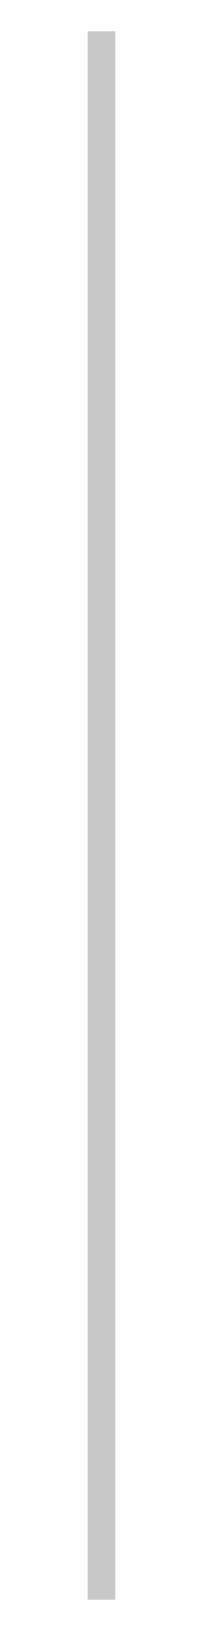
# Model space of a CAD drawing. Header units: millimetres. Extents: x -187347 to 135007, y -6415 to 292048.
# Drawn here: x 75593 to 75691, y 281908 to 287449 of the extents above; entities that cross this region are included whole.
import ezdxf

# ---------------------------------------------------------------- set-up
doc = ezdxf.new("R2010")
doc.units = ezdxf.units.MM
doc.header["$LTSCALE"] = 100
doc.layers.add('A-WALL-PATT', color=7, linetype='Continuous', lineweight=5)

msp = doc.modelspace()

# ---------------------------------------------------------------- hatches: boundary and pattern name
at = {"layer": 'A-WALL-PATT'}
h = msp.add_hatch(dxfattribs=at)
h.set_pattern_fill('FP_1140', color=256, angle=67.3801, style=0, pattern_type=2)
h.set_pattern_definition([(157.3801, (75672.116, 284682.244), (-50.79954, 0.00031), [13.208, -647.192]), (157.3801, (75672.116, 284733.045), (-50.79954, 0.00031), [13.208, -647.192]), (157.3801, (75672.116, 284783.845), (-50.79954, 0.00031), [13.208, -647.192]), (157.3801, (75672.116, 284834.644), (-50.79954, 0.00031), [13.208, -647.192]), (157.3801, (75672.116, 284885.445), (-50.79954, 0.00031), [13.208, -647.192]), (202.2491, (75672.117, 284724.916), (-50.80037, 0.00024), [12.075, -1195.427]), (202.2491, (75672.116, 284775.716), (-50.80037, 0.00024), [12.075, -1195.427]), (202.2491, (75672.117, 284826.517), (-50.80037, 0.00024), [12.075, -1195.427]), (202.2491, (75672.116, 284877.317), (-50.80037, 0.00024), [12.075, -1195.427]), (202.2491, (75672.116, 284928.116), (-50.80037, 0.00024), [12.075, -1195.427]), (202.2491, (75672.116, 284978.916), (-50.80037, 0.00024), [12.075, -1195.427]), (202.2491, (75672.116, 285029.717), (-50.80037, 0.00024), [12.075, -1195.427]), (202.2491, (75672.116, 285080.517), (-50.80037, 0.00024), [12.075, -1195.427]), (202.24913, (75672.116, 285131.316), (-50.80037, 0.00024), [12.075, -1195.427]), (337.7511, (75660.94, 284712.216), (-50.80037, -0.00048), [12.075, -1195.427]), (337.7511, (75660.94, 284763.017), (-50.80037, -0.00048), [12.075, -1195.427]), (337.7511, (75660.94, 284813.817), (-50.80037, -0.00048), [12.075, -1195.427]), (337.7511, (75660.94, 284864.616), (-50.80037, -0.00048), [12.075, -1195.427]), (337.7511, (75660.94, 284915.417), (-50.80037, -0.00048), [12.075, -1195.427]), (337.7511, (75660.94, 284966.216), (-50.80037, -0.00048), [12.075, -1195.427]), (337.7511, (75660.94, 285017.016), (-50.80037, -0.00048), [12.075, -1195.427]), (337.7511, (75660.94, 285067.817), (-50.80037, -0.00048), [12.075, -1195.427]), (337.75113, (75660.94, 285118.617), (-50.80037, -0.00048), [12.075, -1195.427]), (22.6201, (75659.924, 284694.436), (-50.79954, -0.00055), [13.208, -647.192]), (22.6201, (75659.924, 284745.237), (-50.79954, -0.00055), [13.208, -647.192]), (22.6201, (75659.925, 284796.036), (-50.79954, -0.00055), [13.208, -647.192]), (22.6201, (75659.924, 284846.836), (-50.79954, -0.00055), [13.208, -647.192]), (22.6201, (75659.925, 284897.637), (-50.79954, -0.00055), [13.208, -647.192]), (171.87013, (75680.7525, 284679.704), (-50.799541, -6.9e-05), [3.592, -355.618]), (158.1981, (75677.197, 284680.213), (-50.80049, 0.00022), [5.471, -268.095]), (158.1981, (75677.196, 284731.013), (-50.80049, 0.00022), [5.471, -268.095]), (21.8011, (75672.116, 284699.517), (-50.80049, 0.00043), [5.471, -268.095]), (21.8011, (75672.116, 284750.317), (-50.80049, 0.00043), [5.471, -268.095]), (8.13013, (75677.1965, 284701.548), (-50.799541, -0.00017), [3.592, -355.618]), (8.13013, (75680.7525, 284679.704), (-50.799541, -0.00017), [3.592, -355.618]), (26.5651, (75684.309, 284680.212), (-50.79989, -0.00052), [3.408, -110.184]), (45.0001, (75687.356, 284681.737), (-50.79997, -0.0001), [3.592, -68.25]), (56.3101, (75689.897, 284684.277), (-50.8, -0.00046), [1.832, -181.33]), (56.3101, (75689.896, 284735.077), (-50.8, -0.00046), [1.832, -181.33]), (56.3101, (75689.896, 284785.876), (-50.8, -0.00046), [1.832, -181.33]), (71.5651, (75690.91, 284685.8), (-50.7998, 0.00024), [1.676, -158.967]), (71.5651, (75690.91, 284736.6), (-50.7998, 0.00024), [1.676, -158.967]), (71.5651, (75690.91, 284787.4), (-50.7998, 0.00024), [1.676, -158.967]), (71.5651, (75691.42, 284687.324), (-50.7998, 0.00024), [1.676, -158.967]), (71.5651, (75691.42, 284738.125), (-50.7998, 0.00024), [1.676, -158.967]), (71.5651, (75691.42, 284788.925), (-50.7998, 0.00024), [1.676, -158.967]), (90.0001, (75691.93, 284688.85), (-50.8, -0.0001), [4.064, -46.736]), (108.4351, (75691.93, 284692.913), (-50.7998, -0.0005), [1.676, -158.967]), (108.4351, (75691.93, 284743.713), (-50.7998, -0.0005), [1.676, -158.967]), (108.4351, (75691.93, 284794.51), (-50.7998, -0.0005), [1.676, -158.967]), (108.4351, (75691.42, 284694.436), (-50.7998, -0.0005), [1.676, -158.967]), (108.4351, (75691.42, 284745.236), (-50.7998, -0.0005), [1.676, -158.967]), (108.4351, (75691.42, 284796.037), (-50.7998, -0.0005), [1.676, -158.967]), (123.6901, (75690.913, 284695.96), (-50.8, 0.0002), [1.832, -181.33]), (123.6901, (75690.91, 284746.76), (-50.8, 0.0002), [1.832, -181.33]), (123.6901, (75690.912, 284797.56), (-50.8, 0.0002), [1.832, -181.33]), (135.0001, (75689.897, 284697.485), (-50.79997, -0.0001), [3.592, -68.25]), (153.4351, (75687.356, 284700.024), (-50.79989, 0.00028), [3.408, -110.184]), (171.87013, (75684.308, 284701.549), (-50.799541, -6.9e-05), [3.592, -355.618]), (171.87013, (75680.752, 284705.104), (-50.799541, -6.9e-05), [3.592, -355.618]), (158.1981, (75677.196, 284705.613), (-50.80049, 0.00022), [5.471, -268.095]), (158.1981, (75677.196, 284756.413), (-50.80049, 0.00022), [5.471, -268.095]), (21.8011, (75672.117, 284724.916), (-50.80049, 0.00043), [5.471, -268.095]), (21.8011, (75672.116, 284775.716), (-50.80049, 0.00043), [5.471, -268.095]), (8.13013, (75677.196, 284726.948), (-50.799541, -0.00017), [3.592, -355.618]), (8.13013, (75680.752, 284705.104), (-50.799541, -0.00017), [3.592, -355.618]), (26.5651, (75684.308, 284705.613), (-50.79989, -0.00052), [3.408, -110.184]), (45.0001, (75687.356, 284707.136), (-50.79997, -0.0001), [3.592, -68.25]), (56.3101, (75689.896, 284709.677), (-50.8, -0.00046), [1.832, -181.33]), (56.3101, (75689.896, 284760.477), (-50.8, -0.00046), [1.832, -181.33]), (56.3101, (75689.896, 284811.276), (-50.8, -0.00046), [1.832, -181.33]), (71.5651, (75690.91, 284711.2), (-50.7998, 0.00024), [1.676, -158.967]), (71.5651, (75690.913, 284762), (-50.7998, 0.00024), [1.676, -158.967]), (71.5651, (75690.91, 284812.8), (-50.7998, 0.00024), [1.676, -158.967]), (71.5651, (75691.42, 284712.724), (-50.7998, 0.00024), [1.676, -158.967]), (71.5651, (75691.42, 284763.525), (-50.7998, 0.00024), [1.676, -158.967]), (71.5651, (75691.42, 284814.325), (-50.7998, 0.00024), [1.676, -158.967]), (90.0001, (75691.93, 284714.25), (-50.8, -0.0001), [4.064, -46.736]), (108.4351, (75691.93, 284718.312), (-50.7998, -0.0005), [1.676, -158.967]), (108.4351, (75691.93, 284769.11), (-50.7998, -0.0005), [1.676, -158.967]), (108.4351, (75691.93, 284819.913), (-50.7998, -0.0005), [1.676, -158.967]), (108.4351, (75691.42, 284719.836), (-50.7998, -0.0005), [1.676, -158.967]), (108.4351, (75691.42, 284770.637), (-50.7998, -0.0005), [1.676, -158.967]), (108.4351, (75691.42, 284821.436), (-50.7998, -0.0005), [1.676, -158.967]), (123.6901, (75690.91, 284721.36), (-50.8, 0.0002), [1.832, -181.33]), (123.6901, (75690.912, 284772.16), (-50.8, 0.0002), [1.832, -181.33]), (123.6901, (75690.912, 284822.96), (-50.8, 0.0002), [1.832, -181.33]), (135.0001, (75689.896, 284722.885), (-50.79997, -0.0001), [3.592, -68.25]), (153.4351, (75687.356, 284725.424), (-50.79989, 0.00028), [3.408, -110.184]), (171.87013, (75684.308, 284726.949), (-50.799541, -6.9e-05), [3.592, -355.618]), (171.87013, (75652.304, 284692.405), (-50.799541, -6.9e-05), [3.592, -355.618]), (153.4351, (75648.748, 284692.913), (-50.79989, 0.00028), [3.408, -110.184]), (135.0001, (75645.7, 284694.437), (-50.79997, -0.0001), [3.592, -68.25]), (123.6901, (75643.16, 284696.976), (-50.8, 0.0002), [1.832, -181.33]), (123.6901, (75643.16, 284747.777), (-50.8, 0.0002), [1.832, -181.33]), (123.6901, (75643.16, 284798.577), (-50.8, 0.0002), [1.832, -181.33]), (108.4351, (75642.144, 284698.5), (-50.7998, -0.0005), [1.676, -158.967]), (108.4351, (75642.145, 284749.3), (-50.7998, -0.0005), [1.676, -158.967]), (108.4351, (75642.144, 284800.1), (-50.7998, -0.0005), [1.676, -158.967]), (108.4351, (75641.636, 284700.025), (-50.7998, -0.0005), [1.676, -158.967]), (108.4351, (75641.637, 284750.824), (-50.7998, -0.0005), [1.676, -158.967]), (108.4351, (75641.636, 284801.624), (-50.7998, -0.0005), [1.676, -158.967]), (90.0001, (75641.13, 284701.55), (-50.8, -0.0001), [4.064, -46.736]), (71.5651, (75641.13, 284705.61), (-50.7998, 0.00024), [1.676, -158.967]), (71.5651, (75641.13, 284756.413), (-50.7998, 0.00024), [1.676, -158.967]), (71.5651, (75641.13, 284807.213), (-50.7998, 0.00024), [1.676, -158.967]), (71.5651, (75641.637, 284707.137), (-50.7998, 0.00024), [1.676, -158.967]), (71.5651, (75641.636, 284757.937), (-50.7998, 0.00024), [1.676, -158.967]), (71.5651, (75641.636, 284808.736), (-50.7998, 0.00024), [1.676, -158.967]), (56.3101, (75642.144, 284708.66), (-50.8, -0.00046), [1.832, -181.33]), (56.3101, (75642.144, 284759.46), (-50.8, -0.00046), [1.832, -181.33]), (56.3101, (75642.144, 284810.26), (-50.8, -0.00046), [1.832, -181.33]), (45.0001, (75643.16, 284710.184), (-50.79997, -0.0001), [3.592, -68.25]), (26.5651, (75645.7, 284712.725), (-50.79989, -0.00052), [3.408, -110.184]), (8.13013, (75648.748, 284714.249), (-50.799541, -0.00017), [3.592, -355.618]), (8.13013, (75652.304, 284692.405), (-50.799541, -0.00017), [3.592, -355.618]), (20.5561, (75655.86, 284692.912), (-50.80042, -0.00031), [4.34, -429.695]), (20.5561, (75655.86, 284743.713), (-50.80042, -0.00031), [4.34, -429.695]), (20.5561, (75655.86, 284794.513), (-50.80042, -0.00031), [4.34, -429.695]), (158.1981, (75660.94, 284712.216), (-50.80049, 0.00022), [5.471, -268.095]), (158.1981, (75660.94, 284763.017), (-50.80049, 0.00022), [5.471, -268.095]), (171.87013, (75655.86, 284714.248), (-50.799541, -6.9e-05), [3.592, -355.618]), (90.0001, (75641.13, 284678.18), (-50.8, -0.0001), [2.032, -48.768]), (71.5651, (75641.13, 284680.21), (-50.7998, 0.00024), [1.676, -158.967]), (71.5651, (75641.13, 284731.013), (-50.7998, 0.00024), [1.676, -158.967]), (71.5651, (75641.13, 284781.813), (-50.7998, 0.00024), [1.676, -158.967]), (71.5651, (75641.636, 284681.736), (-50.7998, 0.00024), [1.676, -158.967]), (71.5651, (75641.636, 284732.537), (-50.7998, 0.00024), [1.676, -158.967]), (71.5651, (75641.636, 284783.337), (-50.7998, 0.00024), [1.676, -158.967]), (56.3101, (75642.145, 284683.26), (-50.8, -0.00046), [1.832, -181.33]), (56.3101, (75642.144, 284734.06), (-50.8, -0.00046), [1.832, -181.33]), (56.3101, (75642.144, 284784.86), (-50.8, -0.00046), [1.832, -181.33]), (45.0001, (75643.16, 284684.785), (-50.79997, -0.0001), [3.592, -68.25]), (26.5651, (75645.7, 284687.325), (-50.79989, -0.00052), [3.408, -110.184]), (8.13013, (75648.748, 284688.849), (-50.799541, -0.00017), [3.592, -355.618]), (159.4441, (75659.924, 284687.324), (-50.80042, 7e-05), [4.34, -429.695]), (159.4441, (75659.924, 284738.125), (-50.80042, 7e-05), [4.34, -429.695]), (159.4441, (75659.924, 284788.925), (-50.80042, 7e-05), [4.34, -429.695]), (171.87013, (75655.86, 284688.8486), (-50.799541, -6.9e-05), [3.592, -355.618]), (171.87013, (75652.304, 284717.8045), (-50.799541, -6.9e-05), [3.592, -355.618]), (153.4351, (75648.748, 284718.312), (-50.79989, 0.00028), [3.408, -110.184]), (135.0001, (75645.7, 284719.837), (-50.79997, -0.0001), [3.592, -68.25]), (123.6901, (75643.16, 284722.376), (-50.8, 0.0002), [1.832, -181.33]), (123.6901, (75643.16, 284773.177), (-50.8, 0.0002), [1.832, -181.33]), (123.6901, (75643.16, 284823.977), (-50.8, 0.0002), [1.832, -181.33]), (108.4351, (75642.144, 284723.9), (-50.7998, -0.0005), [1.676, -158.967]), (108.4351, (75642.144, 284774.7), (-50.7998, -0.0005), [1.676, -158.967]), (108.4351, (75642.144, 284825.5), (-50.7998, -0.0005), [1.676, -158.967]), (108.4351, (75641.636, 284725.425), (-50.7998, -0.0005), [1.676, -158.967]), (108.4351, (75641.636, 284776.225), (-50.7998, -0.0005), [1.676, -158.967]), (108.4351, (75641.636, 284827.024), (-50.7998, -0.0005), [1.676, -158.967]), (90.0001, (75641.13, 284726.95), (-50.8, -0.0001), [2.032, -48.768]), (8.13013, (75652.304, 284717.8045), (-50.799541, -0.00017), [3.592, -355.618]), (21.8011, (75655.86, 284718.313), (-50.80049, 0.00043), [5.471, -268.095]), (21.8011, (75655.86, 284769.112), (-50.80049, 0.00043), [5.471, -268.095])])
h.paths.add_polyline_path([(75609, 281907.8), (75691.1, 281907.8), (75691.1, 287448.6), (75592.7, 287448.6), (75592.7, 281907.8)])

doc.saveas('drawing.dxf')
